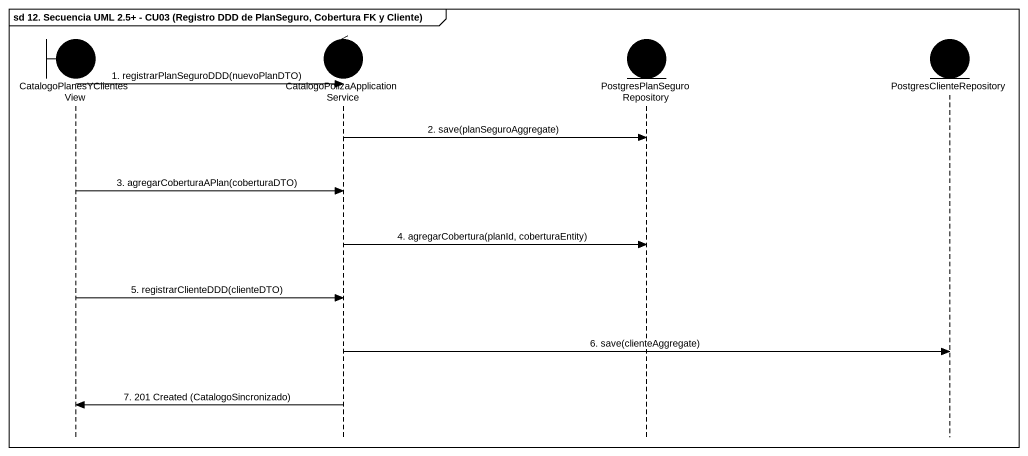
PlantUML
@startuml
mainframe sd 12. Secuencia UML 2.5+ - CU03 (Registro DDD de PlanSeguro, Cobertura FK y Cliente)
hide footbox
boundary CatalogoPlanesYClientesView #000000
control "CatalogoPolizaApplicationService" as CatalogoPolizaApplicationSer #000000
entity PostgresPlanSeguroRepository #000000
entity PostgresClienteRepository #000000

CatalogoPlanesYClientesView -> CatalogoPolizaApplicationSer : 1. registrarPlanSeguroDDD(nuevoPlanDTO)
CatalogoPolizaApplicationSer -> PostgresPlanSeguroRepository : 2. save(planSeguroAggregate)
CatalogoPlanesYClientesView -> CatalogoPolizaApplicationSer : 3. agregarCoberturaAPlan(coberturaDTO)
CatalogoPolizaApplicationSer -> PostgresPlanSeguroRepository : 4. agregarCobertura(planId, coberturaEntity)
CatalogoPlanesYClientesView -> CatalogoPolizaApplicationSer : 5. registrarClienteDDD(clienteDTO)
CatalogoPolizaApplicationSer -> PostgresClienteRepository : 6. save(clienteAggregate)
CatalogoPolizaApplicationSer -> CatalogoPlanesYClientesView : 7. 201 Created (CatalogoSincronizado)
@enduml
